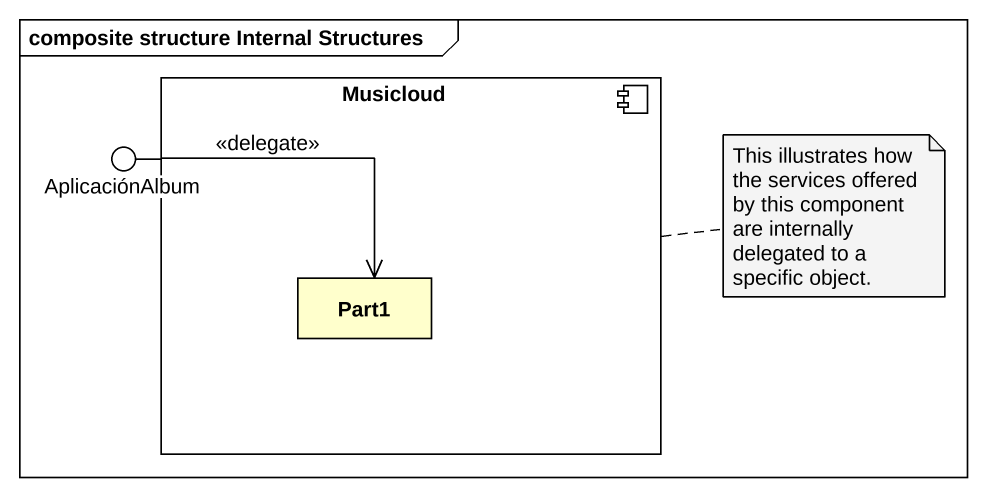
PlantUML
@startuml
mainframe composite structure Internal Structures
component Musicloud {
  rectangle Part1
}
() AplicaciónAlbum
Musicloud -left- AplicaciónAlbum
AplicaciónAlbum --> Part1 : <<delegate>>
note right of Musicloud : This illustrates how the services offered by this component are internally delegated to a specific object.
@enduml
